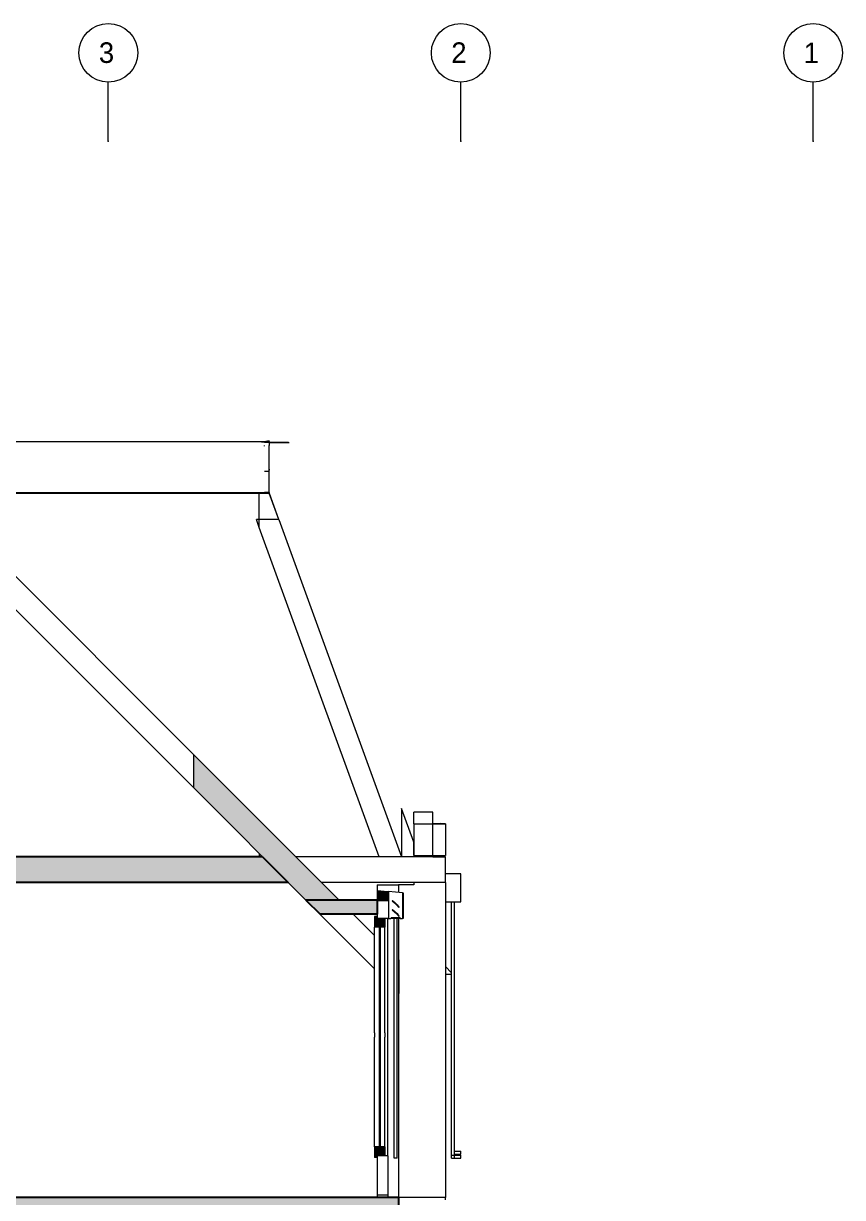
# Model space of a CAD drawing. Header units: metres. Extents: x -35.7 to 3.2, y -7 to 21.5.
# Drawn here: x -3.72 to 3.25, y 11.51 to 21.5 of the extents above; entities that cross this region are included whole.
import ezdxf

# ---------------------------------------------------------------- set-up
doc = ezdxf.new("R2010")
doc.units = ezdxf.units.M
doc.header["$MEASUREMENT"] = 0
doc.linetypes.add('Raster', pattern=[0.004, 0.002, -0.001, 0, -0.001])
for name, color, linetype in [('F_Schnitt F RB_1_000 Achsraster', 7, 'Continuous'), ('F_Schnitt F RB_1_110 Wand Aussen', 7, 'Continuous'), ('F_Schnitt F RB_1_120 Wand Innen tragend', 7, 'Continuous'), ('F_Schnitt F RB_1_140 Brüstung', 7, 'Continuous'), ('F_Schnitt F RB_1_210 Decke', 7, 'Continuous'), ('F_Schnitt F RB_1_310 Dachkonstruktion massiv', 7, 'Continuous')]:
    doc.layers.add(name, color=color, linetype=linetype)
doc.styles.add('ERSTELLTER_STIL_1', font='')
doc.styles.get('ERSTELLTER_STIL_1').set_extended_font_data('Eurostile')

msp = doc.modelspace()

# ---------------------------------------------------------------- hatches: boundary and pattern name
at = {"layer": 'F_Schnitt F RB_1_110 Wand Aussen', "linetype": 'Continuous', "lineweight": 0, "true_color": 0x000000}
msp.add_hatch(color=18, dxfattribs=at).paths.add_polyline_path([(-0.62, 14.1148), (-0.71, 14.1227), (-0.71, 14.035), (-0.62, 14.035)])
at = {"layer": 'F_Schnitt F RB_1_110 Wand Aussen', "linetype": 'Continuous', "lineweight": 0, "true_color": 0xffffff}
for points in [[(-0.71, 13.9), (-0.735, 13.9), (-0.735, 13.81), (-0.71, 13.81)], [(-0.645, 13.885), (-0.71, 13.885), (-0.71, 13.81), (-0.645, 13.81)], [(-0.71, 11.85), (-0.71, 11.94), (-0.735, 11.94), (-0.735, 11.85)], [(-0.645, 11.865), (-0.645, 11.94), (-0.71, 11.94), (-0.71, 11.865)]]:
    msp.add_hatch(color=7, dxfattribs=at).paths.add_polyline_path(points)
at = {"layer": 'F_Schnitt F RB_1_210 Decke', "linetype": 'Continuous', "lineweight": 0, "true_color": 0x000000}
for points in [[(-13.5322, 14.19), (-1.4678, 14.19), (-1.6878, 14.41), (-13.185, 14.41), (-13.3122, 14.41)], [(-1.3178, 14.04), (-1.1978, 13.92), (-0.71, 13.92), (-0.71, 14.04)], [(-14.87, 11.31), (-0.53, 11.31), (-0.53, 11.51), (-14.87, 11.51)]]:
    msp.add_hatch(color=18, dxfattribs=at).paths.add_polyline_path(points)
at = {"layer": 'F_Schnitt F RB_1_310 Dachkonstruktion massiv', "linetype": 'Continuous', "lineweight": 0, "true_color": 0x000000}
msp.add_hatch(color=18, dxfattribs=at).paths.add_polyline_path([(-1.035, 14.04), (-2.2753, 15.2803), (-2.2753, 14.9975), (-1.3178, 14.04)])

# ---------------------------------------------------------------- linework, layer by layer
at = {"layer": 'F_Schnitt F RB_1_000 Achsraster', "color": 5, "linetype": 'Raster', "lineweight": 0, "ltscale": 1000}
for p, q in [((-3, 20.5), (-3, 21)), ((0, 20.5), (0, 21)), ((3, 20.5), (3, 21))]:
    msp.add_line(p, q, dxfattribs=at)
at = {"layer": 'F_Schnitt F RB_1_000 Achsraster', "color": 5, "linetype": 'Continuous', "lineweight": 0, "ltscale": 1000}
for centre in [(-3, 21.25), (0, 21.25), (3, 21.25)]:
    msp.add_circle(centre, 0.25, dxfattribs=at)
at = {"layer": 'F_Schnitt F RB_1_000 Achsraster', "color": 5, "linetype": 'Raster', "lineweight": 0, "ltscale": 1000}
for p in [(-3, 20.5), (-3, 20.5), (0, 20.5), (0, 20.5), (3, 20.5), (3, 20.5)]:
    msp.add_point(p, dxfattribs=at)
at = {"layer": 'F_Schnitt F RB_1_110 Wand Aussen', "color": 7, "linetype": 'Continuous', "lineweight": 18, "ltscale": 1000}
for p, q in [((-1.7149, 17.5), (-4.495, 17.5)), ((-1.7149, 17.5), (-1.7149, 17.51)), ((-1.7149, 17.28), (-1.7149, 17.5)), ((-1.67, 17.51), (-1.67, 17.5)), ((-1.63, 17.51), (-1.63, 17.5047)), ((-1.5482, 17.28), (-1.63, 17.5047)), ((-1.7149, 17.2116), (-1.7149, 17.28)), ((-0.6952, 14.4101), (-1.7149, 17.2116)), ((-0.4, 14.5346), (-0.5036, 14.8194)), ((-0.5036, 14.8194), (-0.5036, 14.4101)), ((-0.4, 14.69), (-0.4, 14.79)), ((-0.2376, 14.79), (-0.4, 14.79)), ((-0.2376, 14.69), (-0.2376, 14.79)), ((-0.2376, 14.42), (-0.2376, 14.69)), ((-0.4, 14.42), (-0.4, 14.5346)), ((-0.4, 14.41), (-1.405, 14.41)), ((-0.5036, 14.4101), (-0.6952, 14.4101)), ((-0.2376, 14.41), (-0.4, 14.41)), ((-0.2376, 14.41), (-0.2376, 14.42)), ((-0.31, 14.19), (-0.4, 14.19)), ((-0.4, 14.19), (-0.4, 14.1708)), ((-0.13, 14.19), (-0.31, 14.19)), ((-0.13, 14.19), (-0.13, 11.51)), ((-0.71, 14.1708), (-0.53, 14.1708)), ((-0.71, 14.1708), (-0.71, 14.1227)), ((-0.71, 14.1227), (-0.71, 14.04)), ((-0.71, 14.1227), (-0.62, 14.1148)), ((-0.62, 14.1148), (-0.62, 14.035)), ((-0.4, 14.1708), (-0.53, 14.1708)), ((-0.53, 14.1708), (-0.53, 14.1069)), ((-0.62, 14.035), (-0.71, 14.035)), ((-0.53, 13.885), (-0.53, 11.51)), ((-0.0775, 13.4219), (-0.13, 13.4744)), ((-0.13, 13.41), (-0.0775, 13.41)), ((-0.31, 11.51), (-0.53, 11.51)), ((-0.13, 11.51), (-0.31, 11.51))]:
    msp.add_line(p, q, dxfattribs=at)
at = {"layer": 'F_Schnitt F RB_1_110 Wand Aussen', "color": 7, "linetype": 'Continuous', "lineweight": 13, "ltscale": 1000}
for p, q in [((0, 14.265), (-0.13, 14.265)), ((0, 14.025), (0, 14.265)), ((-0.62, 14.1148), (-0.615, 14.1143)), ((-0.495, 14.1038), (-0.615, 14.1143)), ((-0.615, 14.1143), (-0.615, 13.885)), ((-0.495, 14.1038), (-0.495, 13.885)), ((-0.495, 14.1038), (-0.49, 14.1034)), ((-0.49, 14.1034), (-0.49, 13.885)), ((-0.5822, 14.0366), (-0.5843, 14.0345)), ((-0.13, 14.025), (-0.125, 14.025)), ((-0.125, 14.025), (-0.0775, 14.025)), ((-0.0775, 14.025), (-0.0525, 14.025)), ((-0.0775, 11.845), (-0.0775, 14.025)), ((-0.0525, 14.025), (-0.005, 14.025)), ((-0.0525, 11.87), (-0.0525, 14.025)), ((-0.005, 14.025), (0, 14.025)), ((-0.735, 13.9), (-0.735, 13.81)), ((-0.71, 13.9), (-0.735, 13.9)), ((-0.595, 13.8865), (-0.595, 13.885)), ((-0.5935, 13.8865), (-0.595, 13.8865)), ((-0.5935, 13.8895), (-0.5935, 13.8865)), ((-0.5165, 13.8895), (-0.5935, 13.8895)), ((-0.5822, 13.9611), (-0.5843, 13.959)), ((-0.5257, 13.98), (-0.5278, 13.9779)), ((-0.5257, 13.9045), (-0.5278, 13.9024)), ((-0.5165, 13.8895), (-0.5165, 13.8865)), ((-0.515, 13.8865), (-0.5165, 13.8865)), ((-0.515, 13.8865), (-0.515, 13.885)), ((-0.735, 12.911), (-0.735, 13.81)), ((-0.695, 13.81), (-0.695, 11.94)), ((-0.685, 13.81), (-0.685, 11.94)), ((-0.645, 13.885), (-0.645, 13.81)), ((-0.645, 12.911), (-0.645, 13.81)), ((-0.62, 11.865), (-0.62, 13.885)), ((-0.615, 13.885), (-0.595, 13.885)), ((-0.515, 13.885), (-0.595, 13.885)), ((-0.5675, 11.845), (-0.5675, 13.885)), ((-0.5425, 11.845), (-0.5425, 13.885)), ((-0.515, 13.885), (-0.495, 13.885)), ((-0.49, 13.885), (-0.495, 13.885)), ((-0.735, 12.084), (-0.735, 12.839)), ((-0.645, 12.084), (-0.645, 12.839)), ((-0.645, 12.0183), (-0.645, 12.0673)), ((-0.735, 11.94), (-0.735, 11.85)), ((-0.645, 11.94), (-0.645, 11.865)), ((-0.0525, 11.905), (0, 11.905)), ((0, 11.88), (0, 11.905)), ((-0.71, 11.85), (-0.735, 11.85)), ((-0.62, 11.865), (-0.62, 11.51)), ((-0.5425, 11.845), (-0.5675, 11.845)), ((-0.0775, 11.87), (-0.0525, 11.87)), ((-0.0775, 11.845), (-0.0525, 11.845)), ((-0.0525, 11.88), (0, 11.88)), ((-0.0525, 11.845), (-0.0525, 11.87)), ((-0.0525, 11.87), (0, 11.87)), ((-0.0525, 11.845), (0, 11.845)), ((0, 11.845), (0, 11.87)), ((-0.62, 11.53), (-0.71, 11.53))]:
    msp.add_line(p, q, dxfattribs=at)
at = {"layer": 'F_Schnitt F RB_1_110 Wand Aussen', "color": 8, "linetype": 'Continuous', "lineweight": 0, "ltscale": 1000}
for p, q in [((-0.735, 12.911), (-0.735, 12.875)), ((-0.645, 12.911), (-0.645, 12.875)), ((-0.735, 12.839), (-0.735, 12.875)), ((-0.645, 12.839), (-0.645, 12.875)), ((-0.735, 11.94), (-0.735, 12.084)), ((-0.645, 12.0673), (-0.645, 12.084)), ((-0.645, 11.94), (-0.645, 12.0183))]:
    msp.add_line(p, q, dxfattribs=at)
at = {"layer": 'F_Schnitt F RB_1_110 Wand Aussen', "color": 7, "linetype": 'Continuous', "lineweight": 13, "ltscale": 1000, "flags": 128}
for points in [[(-0.5843, 14.0345), (-0.5634, 14.0177), (-0.5445, 13.9989), (-0.5278, 13.9779)], [(-0.5822, 14.0366), (-0.5612, 14.0199), (-0.5424, 14.001), (-0.5257, 13.98)], [(-0.71, 13.92), (-0.71, 13.9), (-0.71, 13.885)], [(-0.5843, 13.959), (-0.5634, 13.9422), (-0.5445, 13.9234), (-0.5278, 13.9024)], [(-0.5822, 13.9611), (-0.5612, 13.9444), (-0.5424, 13.9255), (-0.5257, 13.9045)], [(-0.645, 13.81), (-0.685, 13.81), (-0.695, 13.81), (-0.71, 13.81), (-0.735, 13.81)], [(-0.615, 13.885), (-0.62, 13.885), (-0.645, 13.885), (-0.71, 13.885)], [(-0.645, 11.94), (-0.685, 11.94), (-0.695, 11.94), (-0.71, 11.94), (-0.735, 11.94)], [(-0.71, 11.865), (-0.71, 11.85), (-0.71, 11.51)], [(-0.62, 11.865), (-0.645, 11.865), (-0.71, 11.865)]]:
    msp.add_lwpolyline(points, dxfattribs=at)
at = {"layer": 'F_Schnitt F RB_1_120 Wand Innen tragend', "color": 7, "linetype": 'Continuous', "lineweight": 18, "ltscale": 1000}
msp.add_line((-1.7149, 14.4371), (-1.7149, 14.41), dxfattribs=at)
at = {"layer": 'F_Schnitt F RB_1_140 Brüstung', "color": 7, "linetype": 'Continuous', "lineweight": 18, "ltscale": 1000}
for p, q in [((-4.5033, 17.944), (-1.6635, 17.944)), ((-1.6948, 17.9405), (-1.6797, 17.9422)), ((-1.6948, 17.9405), (-1.6797, 17.9405)), ((-1.6797, 17.9422), (-1.6697, 17.9433)), ((-1.6697, 17.9405), (-1.6797, 17.9405)), ((-1.6697, 17.9405), (-1.6697, 17.9433)), ((-1.6697, 17.9433), (-1.6297, 17.9433)), ((-1.6697, 17.9405), (-1.6297, 17.9405)), ((-1.6697, 17.9396), (-1.6697, 17.9405)), ((-1.6697, 17.9388), (-1.6697, 17.9396)), ((-1.6697, 17.937), (-1.6697, 17.9388)), ((-1.6697, 17.937), (-1.6297, 17.937)), ((-1.6697, 17.9357), (-1.6697, 17.937)), ((-1.6697, 17.9056), (-1.6697, 17.9077)), ((-1.6697, 17.9046), (-1.6697, 17.9056)), ((-1.6635, 17.944), (-1.6598, 17.9444)), ((-1.6635, 17.944), (-1.6297, 17.944)), ((-1.6297, 17.9477), (-1.6598, 17.9444)), ((-1.6598, 17.9444), (-1.6297, 17.9444)), ((-1.6299, 17.705), (-1.6297, 17.9046)), ((-1.6297, 17.9444), (-1.6297, 17.9477)), ((-1.6297, 17.944), (-1.6297, 17.9444)), ((-1.6297, 17.9433), (-1.6297, 17.944)), ((-1.6297, 17.9433), (-1.6297, 17.9405)), ((-1.6297, 17.9396), (-1.6297, 17.9405)), ((-1.6297, 17.9388), (-1.6297, 17.9396)), ((-1.6297, 17.937), (-1.6297, 17.9388)), ((-1.6297, 17.9357), (-1.6297, 17.937)), ((-1.6297, 17.9357), (-1.6247, 17.9357)), ((-1.6297, 17.9345), (-1.6297, 17.9077)), ((-1.6297, 17.9345), (-1.6247, 17.9345)), ((-1.6297, 17.9056), (-1.6297, 17.9077)), ((-1.6297, 17.9046), (-1.6297, 17.9056)), ((-1.4649, 17.9357), (-1.6247, 17.9357)), ((-1.6247, 17.9345), (-1.4649, 17.9345)), ((-1.4649, 17.9357), (-1.4597, 17.9357)), ((-1.4649, 17.9345), (-1.4597, 17.9345)), ((-1.4597, 17.9357), (-1.4597, 17.9345)), ((-1.6699, 17.69), (-1.6299, 17.69)), ((-1.6699, 17.69), (-1.6299, 17.69)), ((-1.63, 17.51), (-1.6299, 17.69)), ((-1.6299, 17.69), (-1.6299, 17.705)), ((-1.6299, 17.705), (-1.6249, 17.705)), ((-1.6299, 17.705), (-1.6249, 17.705)), ((-1.6299, 17.705), (-1.6299, 17.705)), ((-4.4934, 17.51), (-1.67, 17.51)), ((-1.63, 17.51), (-1.67, 17.51)), ((-1.67, 17.51), (-1.63, 17.51)), ((-1.67, 17.51), (-1.63, 17.51)), ((-1.67, 17.51), (-1.63, 17.51)), ((-0.4, 14.69), (-0.13, 14.69)), ((-0.4, 14.69), (-0.4, 14.5346)), ((-0.2376, 14.6936), (-0.17, 14.6936)), ((-0.13, 14.69), (-0.17, 14.6936)), ((-0.13, 14.69), (-0.13, 14.42)), ((-0.4, 14.5346), (-0.4, 14.42)), ((-0.4, 14.42), (-0.2376, 14.42)), ((-0.2376, 14.42), (-0.13, 14.42))]:
    msp.add_line(p, q, dxfattribs=at)
at = {"layer": 'F_Schnitt F RB_1_210 Decke', "color": 7, "linetype": 'Continuous', "lineweight": 13, "ltscale": 1000}
for p, q in [((-1.63, 17.5), (-1.7149, 17.5)), ((-1.63, 17.5), (-1.6283, 17.5)), ((-1.5483, 17.28), (-1.6283, 17.5)), ((-0.2376, 14.41), (-0.13, 14.41)), ((-0.13, 14.19), (-0.13, 14.41)), ((-0.4, 14.19), (-1.185, 14.19))]:
    msp.add_line(p, q, dxfattribs=at)
at = {"layer": 'F_Schnitt F RB_1_210 Decke', "color": 7, "linetype": 'Continuous', "lineweight": 25, "ltscale": 1000}
for p, q in [((-1.6878, 14.41), (-10.845, 14.41)), ((-1.6878, 14.41), (-1.4678, 14.19)), ((-1.4678, 14.19), (-6.045, 14.19)), ((-1.3178, 14.04), (-1.1978, 13.92)), ((-0.71, 14.04), (-1.3178, 14.04)), ((-0.71, 14.04), (-0.71, 14.035)), ((-0.71, 14.035), (-0.71, 13.92)), ((-0.71, 13.92), (-1.1978, 13.92)), ((-0.53, 11.51), (-0.53, 11.31))]:
    msp.add_line(p, q, dxfattribs=at)
at = {"layer": 'F_Schnitt F RB_1_210 Decke', "color": 255, "linetype": 'Continuous', "lineweight": 13, "ltscale": 1000}
msp.add_line((-0.13, 11.49), (-0.13, 11.51), dxfattribs=at)
at = {"layer": 'F_Schnitt F RB_1_210 Decke', "color": 7, "linetype": 'Continuous', "lineweight": 25, "ltscale": 1000, "flags": 128}
msp.add_lwpolyline([(-0.53, 11.51), (-0.62, 11.51), (-0.71, 11.51), (-6.045, 11.51)], dxfattribs=at)
at = {"layer": 'F_Schnitt F RB_1_310 Dachkonstruktion massiv', "color": 7, "linetype": 'Continuous', "lineweight": 18, "ltscale": 1000}
for p, q in [((-2.2753, 14.9975), (-4.4988, 17.2209)), ((-4.2159, 17.2209), (-2.2753, 15.2803)), ((-1.7149, 17.2116), (-1.7398, 17.28)), ((-1.7149, 17.28), (-1.7398, 17.28)), ((-1.5482, 17.28), (-1.7149, 17.28)), ((-1.5482, 17.28), (-0.5036, 14.4101)), ((-2.2753, 15.2803), (-2.2753, 14.9975)), ((-2.2753, 15.2803), (-1.035, 14.04)), ((-2.2753, 14.9975), (-1.3178, 14.04)), ((-1.2423, 13.9644), (-1.3178, 14.04)), ((-1.035, 14.04), (-1.3178, 14.04)), ((-0.735, 13.4572), (-1.2423, 13.9644)), ((-0.735, 13.74), (-0.915, 13.92)), ((-0.525, 13.53), (-0.53, 13.535)), ((-0.525, 13.2472), (-0.525, 13.53)), ((-0.525, 13.2472), (-0.53, 13.2522))]:
    msp.add_line(p, q, dxfattribs=at)

# ---------------------------------------------------------------- texts
at = {"layer": 'F_Schnitt F RB_1_000 Achsraster', "color": 5, "linetype": 'Continuous', "lineweight": 0, "char_height": 0.175, "attachment_point": 1, "style": 'ERSTELLTER_STIL_1'}
for s, insert in [('\\A1;{\\pql;\\pt0;\\fEurostile|b0|i0|c0|p0;\\W1.000000;3}', (-3.0805, 21.3393)), ('\\A1;{\\pql;\\pt0;\\fEurostile|b0|i0|c0|p0;\\W1.000000;2}', (-0.0805, 21.3393)), ('\\A1;{\\pql;\\pt0;\\fEurostile|b0|i0|c0|p0;\\W1.000000;1}', (2.9195, 21.3375))]:
    msp.add_mtext(s, dxfattribs=dict(at, insert=insert))

doc.saveas('drawing.dxf')
